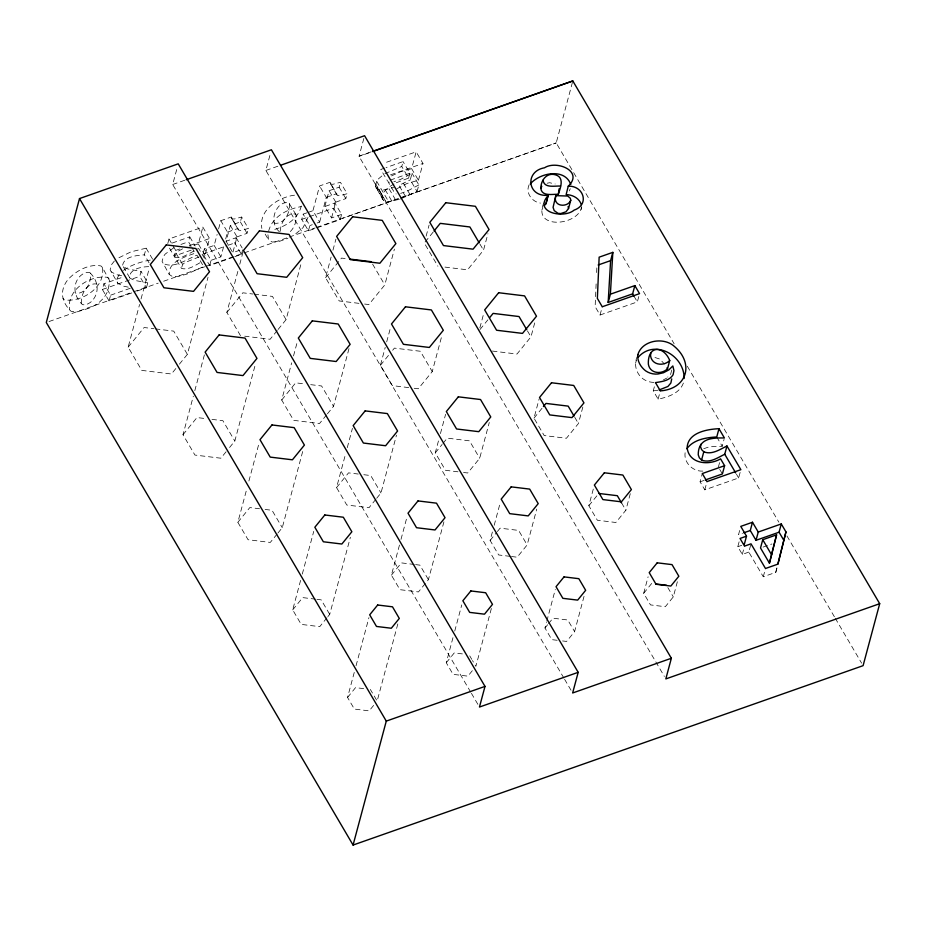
<?xml version="1.0" encoding="UTF-8"?>
<svg xmlns="http://www.w3.org/2000/svg" width="926" height="926" viewBox="0 0 926 926"><rect width="100%" height="100%" fill="white"/><g stroke="black" fill="none" stroke-linecap="round" stroke-linejoin="round"><path stroke-width="0.69" stroke-dasharray="4.63 3.47" d="M267.927 234.729L268.552 239.846L272.209 242.08L279.201 241.408L287.893 238.41M637.458 356.116C633.384 364.15 636.15 374.035 643.431 379.116A15.198 12.478 15 0 0 654.404 382.369M543.747 203.072C532.045 230.007 578.403 225.944 581.771 206.764M596.124 283.923L595.14 306.668L600.048 315.014L637.343 301.899L639.195 295.012M596.622 272.545L596.934 265.438M685.113 452.768C683.538 463.336 694.222 472.827 704.593 470.871M399.337 199.333L388.619 201.648L385.806 201.428L382.681 199.426L375.377 186.103L376.708 181.322L378.479 178.845L383.804 174.331M394.025 184.031C388.526 186.936 380.806 192.261 382.681 199.426M280.184 231.361C280.636 223.421 285.984 212.795 295.278 213.975L295.996 214.635C296.933 221.071 294.294 228.525 289.097 232.623M581.042 209.519L581.54 207.007M750.639 545.217L748.798 552.104L763.279 576.759L775.768 572.361L777.504 565.358M131.758 292.929L109.071 300.904L102.369 289.491L103.909 283.773L123.945 276.724M109.071 300.904L110.611 295.186L103.909 283.773M149.063 262.834L144.375 254.835L146.146 248.191L131.087 251.803L117.764 258.308M137.094 291.053L146.435 287.766L139.733 276.342L141.053 271.411L127.707 268.945L123.308 266.781L122.545 265.484C124.223 256.201 136.851 255.495 144.375 254.835M175.836 368.536L171.403 373.988L141.782 370.388L128.147 347.157L139.583 304.469M141.053 298.959L149.179 268.667M470.674 692.081L172.687 184.506L177.121 167.976M146.435 287.766L147.766 282.835L141.053 271.411M167.768 243.573L168.995 238.989L202.84 227.09L209.554 238.514L205.028 255.368L203.627 255.854M191.231 250.136L174.169 256.132L175.697 250.414L173.023 245.841M191.15 246.304L188.464 241.744L189.772 236.859L171.403 243.33M205.028 255.368L198.326 243.943L202.84 227.09M233.502 257.15L209.67 265.531L202.968 254.106L204.368 248.886L214.172 245.436L217.124 234.44M218.594 228.942L220.805 220.701L231.384 216.973L238.514 230.065L240.656 230.493L248.376 228.467L241.674 217.043L233.954 219.068L231.801 218.652L231.384 216.973M209.67 265.531L211.07 260.31L204.368 248.886M179.389 364.173L187.376 354.357L208.037 277.244M211.07 260.31L220.886 256.861L223.826 245.865M225.666 238.989L227.507 232.113L220.805 220.701M232.137 251.525L226.094 241.246L230.331 225.458L240.366 221.927L241.674 217.043M226.083 451.772L220.839 458.208L194.935 455.06L182.989 434.734L193.326 396.178M194.807 390.668L204.391 354.866M234.822 256.676L241.443 254.349L234.741 242.936L236.13 237.716L226.094 241.246M230.331 225.458L237.033 236.871L232.808 252.671L241.582 249.58M241.443 254.349L242.844 249.14M237.033 236.871L247.068 233.34L248.376 228.467M240.494 335.675L226.858 312.444L238.295 269.744M239.776 264.246L243.087 251.849M563.853 678.017L265.866 170.442L270.658 152.535M229.579 447.478L234.822 441.031L255.483 363.918M341.601 214.392L331.566 217.923L324.864 206.51L334.899 202.979L341.601 214.392L340.201 219.612L308.439 230.794L301.726 219.369L303.126 214.149L306.807 212.853M317.19 222.981L319.644 222.124L312.942 210.7L319.574 185.964L330.154 182.237L337.272 195.328L339.414 195.756L347.146 193.731L340.432 182.306L332.712 184.332L330.57 183.904L330.154 182.237M308.439 230.794L309.828 225.574L303.126 214.149M278.101 329.448L286.088 319.632L301.587 261.803M277.14 534.013L270.288 542.428L248.075 539.731L237.843 522.31L247.068 487.875M248.909 480.999L259.245 442.431M319.644 222.124L326.276 197.377L319.574 185.964M324.864 206.51L329.089 190.721L339.124 187.191L340.432 182.306M326.542 414.894L319.551 423.495L293.646 420.346L281.712 400.009L291.667 362.83M293.519 355.943L297.57 340.803M340.201 219.612L333.499 208.188L334.899 202.979M331.566 217.923L335.802 202.134L329.089 190.721M335.802 202.134L345.838 198.604L347.146 193.731M358.952 303.346L339.205 300.95L325.57 277.719L331.103 257.058M332.955 250.182L335.906 239.163M363.837 138.472L359.045 156.367L371.303 152.049M277.985 532.959L282.268 527.704L302.929 450.592M327.422 413.829L333.534 406.306L349.033 348.477M396.293 182.758L408.586 178.093L401.768 166.483L403.076 161.599L386.015 167.606M326.994 617.723L319.736 626.647L301.216 624.402L292.697 609.875L300.811 579.583M302.293 574.074L313.729 531.385M408.586 178.093L409.894 173.22L403.076 161.599M396.803 188.788L407.162 183.429L418.448 180.292L411.63 168.682L416.144 151.829L383.653 163.254M400.483 198.974L417.07 191.508L410.253 179.887L412.024 173.289L400.437 179.494L393.839 181.774M364.601 304.041L368.826 304.55L384.799 284.919L394.395 249.106M418.448 180.292L422.974 163.439L416.144 151.829M375.852 499.299L368.999 507.714L346.787 505.017L336.555 487.585L345.78 453.161M347.262 447.652L352.424 428.368M417.07 191.508L418.841 184.911L412.024 173.289M408.725 387.612L392.358 385.621L380.424 365.295L385.216 347.389M386.698 341.879L390.749 326.739M426.134 236.118L429.085 225.099M327.897 616.612L329.714 614.378L350.375 537.265M376.708 498.246L380.98 492.979L396.478 435.151M414.177 388.272L418.274 388.77L432.245 371.592L441.841 335.791M373.618 705.415L369.173 710.867L354.369 709.073L347.551 697.452L354.554 671.292M356.035 665.782L368.953 617.584M443.924 521.824L428.425 579.653L418.448 591.934L399.939 589.677L391.409 575.162L399.523 544.87M401.004 539.36L407.278 515.944M444.978 267.093L467.537 269.825L483.511 250.194L487.944 233.665M458 471.809L445.499 470.292L435.266 452.872L438.588 440.475M440.44 433.588L445.603 414.304M397.821 623.939L377.16 701.051L370.342 689.442M479.876 327.816L483.928 312.675M529.116 184.783C525.239 192.921 532.103 201.961 540.437 203.107M572.442 82.321L556.202 142.917L674.128 343.777M463.544 472.48L467.711 472.989L479.691 458.266L489.287 422.464M492.435 351.07L516.986 354.045L530.968 336.867L535.39 320.35M472.329 670.702L467.885 676.154L453.08 674.348L446.263 662.738L453.265 636.567M454.747 631.057L461.761 604.898M510.041 556.341L498.651 554.963L490.12 540.437L492.701 530.806M494.183 525.297L500.457 501.88M582.836 407.023L578.414 423.541L566.423 438.264L544.21 435.567L533.989 418.147L539.152 398.863M491.37 608.498L475.871 666.338L472.468 660.527M511.465 556.514L517.159 557.209L527.149 544.939L536.733 509.138M600.048 315.014L602.259 306.761M557.174 640.283L551.792 639.635L544.974 628.013L546.444 622.503M546.815 621.126L555.299 589.457M630.282 493.697L625.86 510.214L615.871 522.495L597.363 520.238L588.832 505.723L593.635 487.817M562.568 640.942L566.596 641.429L574.595 631.613L584.179 595.812M683.388 383.063C679.603 393.388 667.97 397.15 658.12 399.129L653.27 390.865L655.481 382.6M658.12 399.129L660.331 390.876M671.744 370.076L670.632 374.208L667.658 377.16M677.357 581.748L673.306 596.888L665.319 606.715L650.503 604.909L643.686 593.3L648.119 576.771M740.129 472.434L738.647 477.943L704.802 489.842L700.079 481.809L702.302 473.545M704.802 489.842L707.024 481.578M703.772 448.693L709.316 446.807L722.211 446.251L724.051 439.364M718.368 467.109L719.849 461.599M739.654 530.517L738.543 534.649L742.455 533.272M748.798 552.104L742.305 554.385L737.802 546.71L739.284 541.201M742.305 554.385L744.527 546.12M763.279 576.759L765.489 568.495M775.768 572.361L777.62 565.473M635.618 363.004L636.498 360.075M268.609 231.257C272.209 216.603 287.43 208.894 301.216 206.614M301.286 206C298.137 219.404 284.919 226.87 272.487 229.995M307.988 217.425L303.034 227.657L293.507 235.69M541.895 209.959L542.833 207.887M569.259 190.93L570.266 188.73M182.572 248.839L178.186 251.177L174.69 255.125L174.713 256.919L181.427 268.343C188.429 270.67 195.791 264.801 201.833 261.78M199.171 256.872L184.887 262.59L182.63 264.489L181.427 268.343M119.222 274.466L117.023 278.703L116.85 281.261L117.834 283.287L123.32 286.122L128.332 287.164M128.147 347.157L144.12 327.526L153.994 328.718M226.858 312.444L242.832 292.801L252.705 294.005M182.989 434.734L196.972 417.557L206.521 418.714M277.21 330.547L270.114 339.275L244.73 336.184M325.57 277.719L341.544 258.088L347.192 258.771M281.712 400.009L295.683 382.832L303.867 383.827M433.16 232.09L424.282 242.994L437.917 266.237M237.843 522.31L249.823 507.575L259.546 508.756M380.424 365.295L389.163 354.554M392.659 350.26L394.395 348.107L420.311 351.255L432.245 371.592M336.555 487.585L348.546 472.862L358.258 474.043M480.004 329.494L487.875 319.84M292.697 609.875L302.686 597.606L315.5 599.168M435.266 452.872L442.119 444.457M442.975 443.404L447.258 438.137L469.47 440.834L479.691 458.266M391.409 575.162L401.398 562.892L414.211 564.443M533.989 418.147L542.543 407.625M347.551 697.452L355.538 687.636L364.96 688.782M490.12 540.437L496.475 532.635M497.389 531.512L500.109 528.167L518.618 530.413L527.149 544.939M446.263 662.738L454.249 652.923L463.671 654.057M588.832 505.723L598.821 493.454M544.974 628.013L547.636 624.737M548.528 623.649L552.961 618.198L567.765 619.992L574.595 631.613M643.686 593.3L651.673 583.473M114.396 260.982L111.155 265.149L110.148 269.848L117.834 283.287M123.505 270.38C131.758 264.523 141.701 261.491 151.586 259.836M193.997 251.027C188.279 253.874 181.288 259.199 174.713 256.919M173.903 247.67L165.175 254.106L163.404 256.583L162.073 261.363L169.261 274.501L172.386 276.492L178.544 276.376L187.064 274.038L203.651 266.572L196.949 255.148C186.763 259.211 173.336 269.42 162.559 263.077M384.938 173.683L401.768 166.483M391.49 175.917L400.345 171.819L411.63 168.682M663.421 379.868L666.674 378.132M405.796 196.972L398.979 185.35L410.253 179.887M180.94 244.441L188.464 241.744M172.687 184.506L184.853 180.223M265.866 170.442L279.386 165.685M371.187 151.864L358.929 156.181L664.359 676.431M384.707 168.069L380.771 169.446L387.589 181.068M175.697 250.414L179.76 248.99M189.24 245.656L209.554 238.514M227.507 232.113L238.086 228.398M326.276 197.377L336.856 193.661M390.471 174.875L422.974 163.439M198.326 243.943L189.749 246.258M390.216 180.142L409.894 173.22M197.377 249.025L198.72 248.55L205.422 259.974M308.034 212.424L312.942 210.7M102.369 289.491L139.733 276.342M202.968 254.106L226.789 245.726M228.12 245.263L234.741 242.936M301.726 219.369L333.499 208.188M418.841 184.911L407.255 191.103L400.657 193.395M110.611 295.186L131.99 287.673M309.828 225.574L312.282 224.705M49.032 321.542L132.279 292.257M133.645 291.783L158.207 283.136M163.659 281.226L204.6 266.815M205.966 266.341L242.82 253.377M244.186 252.902L287.847 237.542M289.213 237.056L315.141 227.935M316.507 227.46L556.202 142.917L342.435 218.339M653.27 390.865L657.888 390.24M700.079 481.809L704.026 480.42M737.802 546.71L741.703 545.345M763.047 547.092L771.856 544.002M375.863 187.816C380.598 192.481 388.214 188.719 393.654 187.365M547.15 183.232L549.639 182.711L555.137 183.985M294.503 195.189C278.379 197.18 258.458 210.005 261.85 228.421M148.681 266.653C141.643 266.781 130.578 268.667 129.258 276.897L130.01 278.205L134.409 280.37L147.766 282.835M254.118 294.179L272.452 296.401L286.088 319.632M155.406 328.892L173.741 331.126L187.376 354.357M310.696 384.66L321.6 385.98L333.534 406.306M211.973 419.374L222.888 420.705L234.822 441.031M363.814 474.714L370.759 475.559L380.98 492.979M265.102 509.439L272.036 510.284L282.268 527.704M415.635 564.617L419.906 565.138L428.425 579.653M316.923 599.342L321.195 599.863L329.714 614.378M654.971 357.505L659.856 359.091L664.417 364.011M121.63 275.74L116.607 274.698L111.132 271.862M389.325 182.341L388.017 181.658L394.846 193.268L396.154 193.962M295.996 214.635L288.576 202.562C285.22 201.718 281.817 203.789 279.293 205.827C272.487 213.026 271.549 224.567 279.305 231.72M90.378 273.182L89.66 272.522C85.713 271.677 81.673 274.27 79.127 277.14C72.043 285.833 74.543 297.258 82.449 304.642C85.771 305.545 89.162 303.439 91.651 301.413C99.672 292.917 98.619 281.446 90.378 273.182C91.824 281.736 85.817 294.41 75.747 293.218L75.029 292.547M97.08 284.595L96.362 283.946C86.28 282.8 80.203 295.359 81.731 303.971M273.934 222.587L274.663 223.259C284.733 224.451 290.741 211.765 289.294 203.211M102.392 267.429L100.946 265.947C88.919 263.621 75.909 270.855 67.922 279.64C59.519 290.127 61.185 301.899 71.059 311.286L76.349 312.085L90.227 307.872L98.341 303.207L104.129 297.616L107.856 291.042L109.8 281.006L102.392 267.429C105.911 287.176 81.974 302.617 64.357 299.862L62.933 298.392M109.106 278.853L107.647 277.372C90.007 274.605 66.197 290.07 69.647 309.805M687.312 366.233L778.87 522.183M786.926 535.911L834.534 617.005M835.264 618.255L861.631 663.166M716.759 436.968L722.211 446.251M633.974 296.158L637.343 301.899M736.459 474.193L738.647 477.943M719.71 469.389L722.396 473.962M479.923 244.082L483.511 250.194M527.45 330.895L530.968 336.867M574.757 417.325L578.414 423.541M621.589 502.957L625.86 510.214M667.843 587.605L673.306 596.888M403.481 183.394L410.299 195.004M389.082 188.8L395.9 200.421M385.147 189.691L391.964 201.312M376.708 181.322L388.619 201.648M375.632 183.985L382.45 195.594M378.989 189.818L385.806 201.428M375.377 186.103L383.896 200.687M339.124 187.191L345.838 198.604M330.57 183.904L337.272 195.328M372.599 264.13L384.799 284.919M564.594 679.267L572.638 692.984M265.206 234.139L268.552 239.846M240.366 221.927L247.068 233.34M231.801 218.652L238.514 230.065M236.13 237.716L242.172 247.994M469.737 655.874L471.785 659.358M214.172 245.436L220.886 256.861M471.415 693.331L479.46 707.047M189.772 236.859L195.143 246.003M191.821 247.45L195.178 253.157C185.327 256.838 168.185 261.375 169.261 274.501M168.995 238.989L172.352 244.707M175.928 253.064L182.63 264.489M169.481 248.133L174.169 256.132M146.146 248.191L152.859 259.616M123.308 266.781L130.01 278.205"/><path stroke-width="1.39" d="M608.174 302.455L610.604 260.623L612.827 252.358L599.145 257.173L597.363 298.404L602.259 306.761L639.553 293.635L634.842 285.602L610.384 294.202L608.174 302.455L632.62 293.855L634.842 285.602M610.384 294.202L612.827 252.358M650.804 353.037L650.561 355.862C652.008 365.388 663.757 366.522 669.73 360.503C663.653 345.548 647.598 344.935 648.35 364.126C649.797 373.653 661.546 374.787 667.519 368.768L669.73 360.503M555.797 195.641L555.287 199.125C555.924 207.262 568.379 206.892 570.752 200.236L570.323 198.257L567.731 196.046L555.797 195.641L553.077 207.389L554.188 210.596L558.065 213.362L560.797 213.547L565.983 211.799L568.541 208.5L570.752 200.236M671.72 378.908L670.852 383.051L667.912 386.478L659.127 389.95M769.437 563.158L776.578 534.846L762.746 539.719L760.524 547.984L769.437 563.158L776.578 534.846M777.852 563.957L785.954 531.894L781.278 523.942L758.244 532.045L756.021 540.309L779.067 532.207L781.278 523.942M785.954 531.894L777.979 564.108L765.489 568.495L751.009 543.84L744.527 546.12L740.024 538.457L746.506 536.166L740.765 526.385L752.491 522.252L758.244 532.045M701.075 444.191L700.473 446.552L701.549 449.538L703.783 451.795C711.897 455.141 719.919 449.399 726.956 445.985L740.869 469.679L707.024 481.578L702.302 473.545L724.607 465.697L720.578 458.845C708.876 465.824 688.898 463.984 687.15 447.709C687.763 432.627 706.966 429.213 718.97 428.703L724.421 437.986C711.932 437.743 698.111 438.264 698.25 454.816L699.338 457.803L701.572 460.06C709.686 463.405 717.708 457.664 724.745 454.249L726.956 445.985M558.32 194.31C560.357 188.047 564.837 177.364 555.357 174.782C546.653 172.317 540.715 180.385 540.842 188.441C541.884 196.717 552.44 194.009 558.32 194.31L559.084 188.823M186.207 179.748L271.399 149.78L578.183 672.334L479.46 707.047L485.004 686.398L178.22 163.844L79.509 198.569L46.3 322.503L353.072 845.056L863.09 665.667L879.7 603.694L572.812 80.944L372.553 151.389M353.072 845.056L386.281 721.111L79.509 198.569M581.262 204.507C579.248 198.118 572.5 194.726 566.133 194.622L568.251 186.195C584.109 171.102 556.41 159.955 544.523 167.791C524.359 171.252 527.311 197.296 548.134 195.27L546.016 203.708L544.199 205.804M546.016 203.708L548.134 195.27M578.183 672.334L572.638 692.984L671.362 658.27L364.578 135.717L280.74 165.21M701.572 460.06L703.783 451.795M718.97 428.703L716.759 436.968C706.156 437.535 693.481 439.537 686.849 448.751M671.362 658.27L665.817 678.92L879.7 603.694M724.607 465.697L722.396 473.962L705.334 479.957M744.296 544.43L746.506 536.166M756.021 540.309L750.28 530.517L752.491 522.252M540.842 188.441L541.791 186.265M530.297 183.938C539.65 172.907 564.663 167.618 570.798 184.459M434.051 231.002L440.255 223.363L469.876 226.963L479.205 242.855M489.623 317.687L493.118 313.393L519.023 316.542L526.755 329.691M543.4 406.572L545.97 403.423L568.182 406.12L574.027 416.075M548.227 195.444C532.855 212.367 563.726 219.045 574.074 210.144C589.931 204.669 583.554 185.455 568.251 186.195M638.211 357.251C654.717 338.453 684.661 355.665 684.106 378.526M372.657 151.563L572.812 80.944M598.173 264.998L610.604 260.623M743.763 532.809L750.28 530.517M386.281 721.111L485.004 686.398M560.531 186.045C554.662 185.756 544.094 188.464 543.053 180.188M350.005 259.106L371.164 261.688M598.821 493.454L617.329 495.699L621.589 502.957M655.712 583.97L666.488 585.278M779.067 532.207L783.743 540.159M632.62 293.855L633.974 296.158M724.745 454.249L735.719 472.954M762.746 539.719L771.647 554.894M666.998 367.83L667.519 368.768M568.113 206.521L568.541 208.5M637.829 354.739C637.065 361.082 640.78 367.101 645.642 370.851A15.198 12.478 15 0 0 657.969 374L663.456 372.75L668.885 369.879L672.843 365.944L673.943 370.655L673.063 374.787C669.348 380.864 661.801 381.628 655.481 382.6L660.331 390.876C687.046 388.966 694.477 363.64 674.603 346.613C664.046 336.647 642.054 340.085 637.829 354.739M166.263 244.904L150.278 264.535L163.925 287.766L193.534 291.366L209.519 271.735L195.872 248.504L166.263 244.904M259.442 230.84L243.457 250.471L257.104 273.702L286.713 277.302L302.698 257.671L289.051 234.428L259.442 230.84M219.115 334.923L205.132 352.111L217.066 372.437L242.982 375.586L256.965 358.408L245.031 338.071L219.115 334.923M352.621 216.777L336.636 236.408L350.283 259.639L379.891 263.239L395.877 243.607L382.23 220.365L352.621 216.777M312.293 320.859L298.311 338.048L310.245 358.374L336.161 361.522L350.144 344.345L338.21 324.007L312.293 320.859M445.8 202.713L429.814 222.344L443.461 245.575L473.07 249.175L489.055 229.544L475.408 206.301L445.8 202.713M271.966 424.953L259.986 439.688L270.218 457.108L292.431 459.805L304.411 445.082L294.179 427.65L271.966 424.953M405.472 306.795L391.49 323.984L403.423 344.31L429.34 347.458L443.322 330.281L431.389 309.944L405.472 306.795M365.145 410.889L353.165 425.613L363.397 443.045L385.61 445.742L397.59 431.018L387.357 413.586L365.145 410.889M498.651 292.732L484.668 309.921L496.602 330.246L522.519 333.395L536.501 316.217L524.567 295.88L498.651 292.732M324.818 514.983L314.84 527.253L323.359 541.779L341.868 544.025L351.857 531.755L343.326 517.229L324.818 514.983M458.324 396.826L446.344 411.549L456.576 428.981L478.788 431.678L490.768 416.955L480.536 399.523L458.324 396.826M417.996 500.92L408.019 513.189L416.538 527.716L435.046 529.961L445.036 517.692L436.505 503.165L417.996 500.92M551.502 382.762L539.522 397.485L549.755 414.917L571.967 417.614L583.947 402.891L573.715 385.459L551.502 382.762M377.669 605.014L369.682 614.829L376.5 626.451L391.316 628.245L399.303 618.429L392.485 606.808L377.669 605.014M511.175 486.856L501.197 499.126L509.717 513.652L528.225 515.898L538.214 503.628L529.684 489.102L511.175 486.856M470.848 590.95L462.861 600.766L469.679 612.387L484.495 614.181L492.482 604.365L485.664 592.744L470.848 590.95M604.354 472.792L594.365 485.062L602.895 499.589L621.404 501.834L631.393 489.565L622.862 475.038L604.354 472.792M564.027 576.886L556.04 586.702L562.858 598.323L577.674 600.117L585.66 590.302L578.843 578.681L564.027 576.886M657.205 562.823L649.219 572.638L656.036 584.26L670.852 586.054L678.839 576.238L672.021 564.617L657.205 562.823"/></g></svg>
